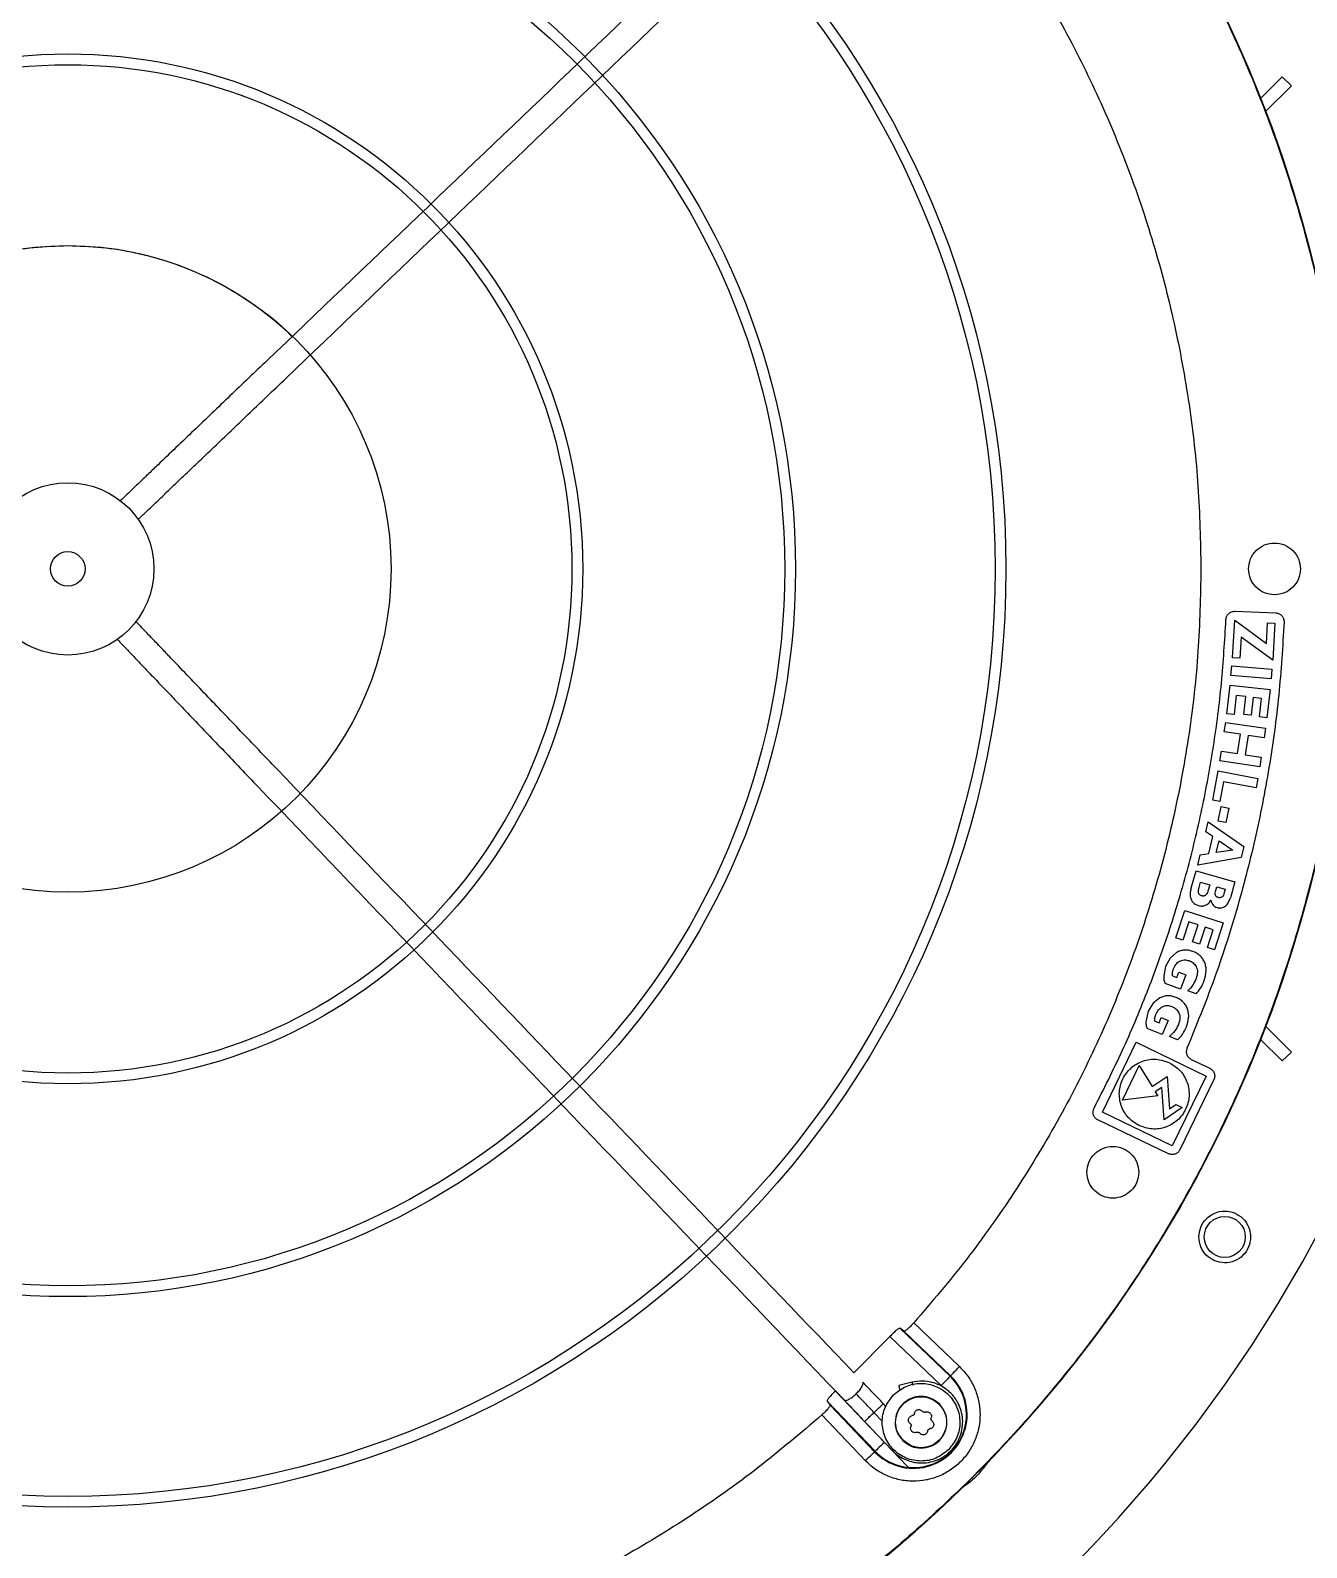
# Model space of a CAD drawing. Header units: inches. Extents: x 908 to 1218, y 494 to 690.
# Drawn here: x 979.76 to 991.42, y 553.66 to 567.52 of the extents above; entities that cross this region are included whole.
import ezdxf

# ---------------------------------------------------------------- set-up
doc = ezdxf.new("R2010")
doc.units = ezdxf.units.IN
doc.header["$MEASUREMENT"] = 0

msp = doc.modelspace()

# ---------------------------------------------------------------- linework, layer by layer
at = {"linetype": 'Continuous', "lineweight": 25}
for p, q in [((991.1914, 567.0962), (990.994, 566.8988)), ((991.0407, 566.7785), (991.2766, 567.0143)), ((991.2766, 567.0143), (991.1914, 567.0962)), ((990.761, 562.2143), (991.1347, 562.198)), ((990.7381, 561.7883), (990.7589, 562.1335)), ((990.7589, 562.1335), (991.0476, 561.9198)), ((991.0476, 561.9198), (991.0589, 562.108)), ((991.0589, 562.108), (991.1263, 562.104)), ((991.1263, 562.104), (991.106, 561.7662)), ((990.8169, 561.9783), (990.8053, 561.7842)), ((991.106, 561.7662), (990.8169, 561.9783)), ((990.8053, 561.7842), (990.7381, 561.7883)), ((990.7234, 561.6285), (990.7311, 561.7166)), ((991.0905, 561.5965), (990.7234, 561.6285)), ((990.7311, 561.7166), (991.0982, 561.6845)), ((991.0982, 561.6845), (991.0905, 561.5965)), ((990.6862, 561.2781), (990.7156, 561.5394)), ((990.7156, 561.5394), (991.0818, 561.4983)), ((991.0818, 561.4983), (991.0529, 561.2408)), ((990.7726, 561.4441), (990.7531, 561.2706)), ((990.8609, 561.4342), (990.7726, 561.4441)), ((990.8427, 561.2722), (990.8609, 561.4342)), ((990.9278, 561.4267), (990.9095, 561.2647)), ((991.0048, 561.418), (990.9278, 561.4267)), ((990.9857, 561.2484), (991.0048, 561.418)), ((990.6637, 561.1118), (990.6767, 561.1992)), ((990.6767, 561.1992), (991.0412, 561.1447)), ((990.7531, 561.2706), (990.6862, 561.2781)), ((990.9095, 561.2647), (990.8427, 561.2722)), ((991.0529, 561.2408), (990.9857, 561.2484)), ((990.8111, 561.0898), (990.6637, 561.1118)), ((990.7847, 560.9132), (990.8111, 561.0898)), ((990.8812, 561.0793), (990.8548, 560.9027)), ((991.0281, 561.0573), (990.8812, 561.0793)), ((991.0412, 561.1447), (991.0281, 561.0573)), ((990.6242, 560.8478), (990.6373, 560.9352)), ((990.6373, 560.9352), (990.7847, 560.9132)), ((990.8548, 560.9027), (991.0017, 560.8807)), ((990.5573, 560.4878), (990.6077, 560.7551)), ((990.6077, 560.7551), (990.9698, 560.6867)), ((990.9887, 560.7933), (990.6242, 560.8478)), ((991.0017, 560.8807), (990.9887, 560.7933)), ((990.6574, 560.6558), (990.6233, 560.4753)), ((990.9534, 560.5999), (990.6574, 560.6558)), ((990.9698, 560.6867), (990.9534, 560.5999)), ((990.6233, 560.4753), (990.5573, 560.4878)), ((990.6077, 560.2978), (990.636, 560.4311)), ((990.636, 560.4311), (990.706, 560.4163)), ((990.706, 560.4163), (990.6776, 560.2829)), ((990.4943, 560.1986), (990.5164, 560.2901)), ((990.5164, 560.2901), (990.8408, 560.0638)), ((990.6776, 560.2829), (990.6077, 560.2978)), ((990.5583, 560.1557), (990.4943, 560.1986)), ((990.5207, 560.0004), (990.5583, 560.1557)), ((990.5895, 560.0109), (990.6153, 560.1178)), ((990.6153, 560.1178), (990.7427, 560.033)), ((990.8408, 560.0638), (990.8165, 559.9633)), ((990.4211, 559.8961), (990.4436, 559.9891)), ((990.8165, 559.9633), (990.4211, 559.8961)), ((990.4436, 559.9891), (990.5207, 560.0004)), ((990.7427, 560.033), (990.5895, 560.0109)), ((990.359, 559.6759), (990.4063, 559.8435)), ((990.4063, 559.8435), (990.7609, 559.7432)), ((990.4332, 559.6911), (990.447, 559.7401)), ((990.447, 559.7401), (990.531, 559.7164)), ((990.531, 559.7164), (990.5139, 559.6557)), ((990.583, 559.6529), (990.5958, 559.6981)), ((990.5958, 559.6981), (990.6719, 559.6766)), ((990.6719, 559.6766), (990.6591, 559.6314)), ((990.7609, 559.7432), (990.719, 559.5947)), ((990.3972, 559.5388), (990.4287, 559.5249)), ((990.696, 559.5443), (990.719, 559.5947)), ((990.2219, 559.2296), (990.3019, 559.4802)), ((990.3391, 559.3755), (990.286, 559.2092)), ((990.3019, 559.4802), (990.653, 559.368)), ((990.4238, 559.3485), (990.3391, 559.3755)), ((990.653, 559.368), (990.5742, 559.1213)), ((990.286, 559.2092), (990.2219, 559.2296)), ((990.3742, 559.1932), (990.4238, 559.3485)), ((990.4879, 559.328), (990.4383, 559.1727)), ((990.5618, 559.3044), (990.4879, 559.328)), ((990.5098, 559.1418), (990.5618, 559.3044)), ((990.2276, 559.0963), (990.1683, 559.0458)), ((990.4383, 559.1727), (990.3742, 559.1932)), ((990.5742, 559.1213), (990.5098, 559.1418)), ((990.1265, 558.9702), (990.11, 558.8839)), ((990.1683, 559.0458), (990.1265, 558.9702)), ((990.1894, 558.8823), (990.19, 558.9148)), ((990.1894, 558.8823), (990.2301, 558.8677)), ((990.19, 558.9148), (990.197, 558.9426)), ((990.2301, 558.8677), (990.2478, 558.9171)), ((990.2478, 558.9171), (990.3114, 558.8943)), ((990.3114, 558.8943), (990.2638, 558.7617)), ((990.0748, 558.6824), (990.0134, 558.6344)), ((990.2638, 558.7617), (990.1218, 558.8127)), ((990.4051, 558.7189), (990.3294, 558.746)), ((989.9686, 558.5606), (989.9485, 558.475)), ((990.0134, 558.6344), (989.9686, 558.5606)), ((990.0972, 558.3466), (989.9574, 558.4034)), ((990.0278, 558.4702), (990.0298, 558.5027)), ((990.0278, 558.4702), (990.0679, 558.4539)), ((990.0298, 558.5027), (990.0379, 558.5301)), ((990.0679, 558.4539), (990.0876, 558.5025)), ((990.0876, 558.5025), (990.1502, 558.4771)), ((990.1502, 558.4771), (990.0972, 558.3466)), ((991.0407, 558.4236), (991.2766, 558.1877)), ((989.55, 557.6384), (989.8584, 558.2764)), ((989.8584, 558.2764), (990.4964, 557.968)), ((990.2366, 558.298), (990.1621, 558.3283)), ((991.1914, 558.1059), (990.994, 558.3032)), ((990.3609, 558.1205), (990.5309, 558.0394)), ((991.2766, 558.1877), (991.1914, 558.1059)), ((989.7328, 557.747), (989.8869, 558.0657)), ((989.8869, 558.0657), (990.004, 557.8723)), ((990.004, 557.8723), (990.141, 557.9649)), ((990.0917, 557.8636), (990.0333, 557.8241)), ((990.1128, 557.5673), (990.0917, 557.8636)), ((990.141, 557.9649), (990.162, 557.6692)), ((990.4964, 557.968), (990.188, 557.33)), ((990.5689, 557.9363), (990.2584, 557.2938)), ((990.0551, 557.7878), (989.7328, 557.747)), ((990.0333, 557.8241), (990.0551, 557.7878)), ((990.162, 557.6692), (990.2197, 557.7082)), ((990.2197, 557.7082), (990.2789, 557.6796)), ((990.1547, 557.2592), (989.5093, 557.567)), ((990.188, 557.33), (989.55, 557.6384)), ((990.2789, 557.6796), (990.1128, 557.5673)), ((987.7363, 555.6373), (987.7001, 555.6642)), ((987.7001, 555.6642), (988.1585, 555.226)), ((987.7363, 555.6373), (988.1624, 555.23)), ((987.8272, 555.7138), (988.244, 555.3154)), ((987.6082, 555.5887), (987.2783, 555.2587)), ((988.0769, 555.1406), (987.6082, 555.5887)), ((988.1624, 555.23), (988.1585, 555.226)), ((987.1108, 555.0912), (987.5588, 554.6225)), ((987.8116, 555.1717), (987.6894, 555.1419)), ((987.0353, 554.9993), (987.0622, 554.9632)), ((987.0353, 554.9993), (987.4735, 554.5409)), ((987.4695, 554.5371), (987.0622, 554.9632)), ((987.5722, 554.9511), (987.5483, 554.9762)), ((987.3841, 554.4555), (986.9857, 554.8723)), ((987.3775, 554.813), (987.6306, 554.5481)), ((987.5391, 554.8148), (987.4629, 554.8946)), ((987.4735, 554.5409), (987.4695, 554.5371))]:
    msp.add_line(p, q, dxfattribs=at)
at = {"linetype": 'Continuous', "lineweight": 25, "flags": 128}
for points in [[(988.1585, 555.226), (988.1567, 555.2241), (988.1519, 555.2191), (988.1443, 555.2111), (988.1341, 555.2005), (988.1218, 555.1876), (988.1078, 555.173), (988.0927, 555.1571), (988.0769, 555.1406)], [(988.1624, 555.23), (988.1642, 555.2319), (988.169, 555.2369), (988.1766, 555.2449), (988.1868, 555.2555), (988.1991, 555.2684), (988.2131, 555.2831), (988.2282, 555.2989), (988.244, 555.3154)], [(987.3841, 554.4555), (987.4006, 554.4712), (987.4164, 554.4864), (987.4311, 554.5004), (987.4439, 554.5127), (987.4546, 554.5229), (987.4625, 554.5305), (987.4676, 554.5353), (987.4695, 554.5371)], [(987.5588, 554.6225), (987.5424, 554.6068), (987.5265, 554.5916), (987.5119, 554.5776), (987.499, 554.5653), (987.4884, 554.5552), (987.4804, 554.5476), (987.4754, 554.5427), (987.4735, 554.5409)]]:
    msp.add_lwpolyline(points, dxfattribs=at)
at = {"linetype": 'Continuous', "lineweight": 25}
for centre, radius in [((980.0984, 562.601), 11.7126), ((980.0984, 562.601), 8.5704), ((980.0984, 562.601), 8.472), ((980.0984, 562.601), 6.6478), ((980.0984, 562.601), 6.5493), ((980.0984, 562.601), 4.7037), ((980.0984, 562.601), 4.6053), ((980.0984, 562.601), 0.7874), ((980.0984, 562.601), 0.1575), ((980.0984, 562.601), 0.1575), ((990.668, 556.4987), 0.1875)]:
    msp.add_circle(centre, radius, dxfattribs=at)
msp.add_circle((980.0984, 562.601), 2.9528)
for centre, radius, start, end in [((980.0984, 562.601), 12.9331, 13.26667, 76.73333), ((980.0984, 562.601), 11.7147, 21.53134, 44.20264), ((980.0984, 562.601), 11.7147, 339.09994, 20.90006), ((980.0984, 562.601), 12.9331, 283.26667, 346.73333), ((980.0984, 562.601), 11.7147, 315.79736, 338.46866), ((987.8237, 554.8758), 0.4901, 223.70945, 46.29055), ((987.8237, 554.8758), 0.4845, 223.70945, 46.29055), ((980.0984, 562.601), 11.7147, 291.53134, 314.20264)]:
    msp.add_arc(centre, radius, start, end, dxfattribs=at)
for points, knots in [([(968.3889, 562.601), (968.3937, 562.8565), (968.4034, 563.3674), (968.4814, 564.1305), (968.6055, 564.8871), (968.7799, 565.6338), (969.0024, 566.3676), (969.2725, 567.0853), (969.589, 567.7837), (969.9505, 568.46), (970.3554, 569.1111), (970.802, 569.7344), (971.2885, 570.3272), (971.8126, 570.8868), (972.3723, 571.411), (972.965, 571.8975), (973.5883, 572.3441), (974.2395, 572.749), (974.9158, 573.1105), (975.6142, 573.4269), (976.3319, 573.6971), (977.0656, 573.9196), (977.8124, 574.0938), (978.569, 574.2187), (979.3321, 574.2938), (980.0984, 574.3189), (980.8648, 574.2938), (981.6279, 574.2187), (982.3845, 574.0938), (983.1313, 573.9196), (983.865, 573.6971), (984.5827, 573.4269), (985.2811, 573.1105), (985.9574, 572.749), (986.6086, 572.3441), (987.2318, 571.8975), (987.8246, 571.411), (988.3842, 570.8868), (988.9084, 570.3272), (989.3949, 569.7344), (989.8415, 569.1111), (990.2464, 568.46), (990.6079, 567.7837), (990.9244, 567.0853), (991.1945, 566.3676), (991.417, 565.6338), (991.5913, 564.8871), (991.7155, 564.1305), (991.7935, 563.3674), (991.8031, 562.8565), (991.808, 562.601)], [0, 0, 0, 0, 0.0208333, 0.0416667, 0.0625, 0.0833333, 0.1041667, 0.125, 0.1458333, 0.1666667, 0.1875, 0.2083334, 0.2291667, 0.25, 0.2708334, 0.2916666, 0.3125, 0.3333333, 0.3541667, 0.375, 0.3958333, 0.4166666, 0.4375001, 0.4583333, 0.4791667, 0.5, 0.5208333, 0.5416667, 0.5625, 0.5833334, 0.6041667, 0.625, 0.6458334, 0.6666667, 0.6875, 0.7083334, 0.7291667, 0.75, 0.7708333, 0.7916667, 0.8125, 0.8333333, 0.8541667, 0.875, 0.8958333, 0.9166667, 0.9375, 0.9583333, 0.9791667, 1, 1, 1, 1]), ([(987.4407, 569.7809), (985.6004, 568.0222), (983.76, 566.2635), (981.9197, 564.5048), (981.8065, 564.3966), (981.5834, 564.1835), (981.2512, 563.866), (981.0042, 563.63), (980.8398, 563.4729), (980.7576, 563.3943), (980.6712, 563.3117), (980.6121, 563.2552), (980.5797, 563.2243)], [-4.1105294, -4.1105294, -4.1105294, -4.1105294, 0, 0, 0, 0.2528246, 0.4982351, 0.7409713, 0.8035953, 0.8647041, 0.924154, 0.9963735, 0.9963735, 0.9963735, 0.9963735]), ([(980.7429, 563.0535), (980.7669, 563.0765), (980.8232, 563.1302), (980.9114, 563.2145), (981.0077, 563.3066), (981.1049, 563.3995), (981.2033, 563.4935), (981.3715, 563.6542), (981.6097, 563.8818), (981.872, 564.1325), (982.0324, 564.2858), (982.0898, 564.3407), (982.0898, 564.3407), (982.0898, 564.3407), (982.0898, 564.3407), (983.9575, 566.1266), (985.8251, 567.9126), (987.6927, 569.6985)], [0.0036723, 0.0036723, 0.0036723, 0.0036723, 0.0570282, 0.1283208, 0.1993194, 0.2706881, 0.3438843, 0.4175641, 0.6437447, 0.8722989, 1, 1, 1, 1, 1, 1, 5.1531428, 5.1531428, 5.1531428, 5.1531428]), ([(987.8272, 569.4883), (987.9904, 569.2972), (988.3167, 568.9152), (988.7517, 568.2989), (989.1438, 567.655), (989.4872, 566.9836), (989.7812, 566.2893), (990.0237, 565.5753), (990.2139, 564.8457), (990.3495, 564.1041), (990.4348, 563.3546), (990.4454, 562.8522), (990.4506, 562.601)], [0, 0, 0, 0, 0.1, 0.1999999, 0.3, 0.4, 0.5, 0.6, 0.7, 0.8, 0.9, 1, 1, 1, 1]), ([(978.1466, 564.8144), (978.2161, 564.8733), (978.3643, 564.9991), (978.6156, 565.1602), (978.8917, 565.302), (979.1817, 565.4136), (979.4816, 565.4938), (979.7883, 565.5444), (979.9951, 565.5506), (980.0984, 565.5538)], [0, 0, 0, 0, 0.1279186, 0.2732661, 0.4186119, 0.5639605, 0.7093065, 0.8546544, 1, 1, 1, 1]), ([(980.0984, 565.5538), (980.2018, 565.5507), (980.4086, 565.5444), (980.7153, 565.4938), (981.0153, 565.4137), (981.305, 565.3018), (981.5819, 565.1608), (981.8407, 564.9899), (982.0302, 564.8427), (982.1248, 564.7455), (982.1473, 564.7224)], [0, 0, 0, 0, 0.1367586, 0.2735174, 0.4102743, 0.5470337, 0.6837905, 0.8205489, 0.9573069, 1, 1, 1, 1]), ([(990.8858, 562.601), (990.8894, 562.6319), (990.8965, 562.6938), (990.9511, 562.7724), (991.0292, 562.825), (991.1221, 562.8434), (991.2149, 562.825), (991.293, 562.7724), (991.3476, 562.6938), (991.3547, 562.6319), (991.3583, 562.601)], [0, 0, 0, 0, 0.1250003, 0.2500003, 0.3749989, 0.4999984, 0.6250011, 0.7499997, 0.8749997, 1, 1, 1, 1]), ([(991.808, 562.601), (991.8031, 562.3456), (991.7935, 561.8346), (991.7155, 561.0715), (991.5913, 560.315), (991.417, 559.5682), (991.1945, 558.8344), (990.9244, 558.1168), (990.6079, 557.4183), (990.2464, 556.7421), (989.8415, 556.0909), (989.3949, 555.4676), (988.9084, 554.8749), (988.3842, 554.3152), (987.8246, 553.7911), (987.2318, 553.3046), (986.6086, 552.858), (985.9574, 552.453), (985.2811, 552.0916), (984.5827, 551.7751), (983.865, 551.505), (983.1313, 551.2824), (982.3845, 551.1083), (981.6279, 550.9834), (980.8648, 550.9082), (980.0984, 550.8831), (979.3321, 550.9082), (978.569, 550.9834), (977.8124, 551.1083), (977.0656, 551.2824), (976.3319, 551.505), (975.6142, 551.7751), (974.9158, 552.0916), (974.2395, 552.453), (973.5883, 552.858), (972.965, 553.3046), (972.3723, 553.7911), (971.8126, 554.3152), (971.2885, 554.8749), (970.802, 555.4676), (970.3554, 556.0909), (969.9505, 556.7421), (969.589, 557.4183), (969.2725, 558.1168), (969.0024, 558.8344), (968.7799, 559.5682), (968.6055, 560.315), (968.4814, 561.0715), (968.4034, 561.8346), (968.3937, 562.3456), (968.3889, 562.601)], [0, 0, 0, 0, 0.0208333, 0.0416667, 0.0625, 0.0833333, 0.1041667, 0.125, 0.1458333, 0.1666667, 0.1875, 0.2083333, 0.2291667, 0.25, 0.2708333, 0.2916666, 0.3125, 0.3333333, 0.3541666, 0.375, 0.3958333, 0.4166666, 0.4375, 0.4583333, 0.4791667, 0.5, 0.5208333, 0.5416667, 0.5624999, 0.5833334, 0.6041667, 0.625, 0.6458333, 0.6666667, 0.6875, 0.7083334, 0.7291666, 0.75, 0.7708333, 0.7916666, 0.8125, 0.8333333, 0.8541667, 0.875, 0.8958333, 0.9166667, 0.9375, 0.9583333, 0.9791667, 1, 1, 1, 1]), ([(990.4506, 562.601), (990.4454, 562.3499), (990.4348, 561.8475), (990.3495, 561.098), (990.2139, 560.3564), (990.0237, 559.6267), (989.7812, 558.9128), (989.4872, 558.2184), (989.1438, 557.5471), (988.7517, 556.9032), (988.3167, 556.2869), (987.9904, 555.9048), (987.8272, 555.7138)], [0, 0, 0, 0, 0.10000001, 0.20000001, 0.30000005, 0.40000004, 0.49999999, 0.59999998, 0.70000005, 0.80000007, 0.90000005, 1, 1, 1, 1]), ([(991.3583, 562.601), (991.3547, 562.5701), (991.3476, 562.5083), (991.293, 562.4297), (991.2149, 562.3771), (991.1221, 562.3587), (991.0292, 562.3771), (990.9511, 562.4297), (990.8965, 562.5083), (990.8894, 562.5701), (990.8858, 562.601)], [0, 0, 0, 0, 0.1250003, 0.2500003, 0.3749989, 0.5000016, 0.6250011, 0.7499997, 0.8749997, 1, 1, 1, 1]), ([(990.6789, 562.1391), (990.6805, 562.1493), (990.6838, 562.1698), (990.7031, 562.1951), (990.7299, 562.2121), (990.7507, 562.2136), (990.761, 562.2143)], [0, 0, 0, 0, 0.2499946, 0.4999976, 0.75, 1, 1, 1, 1]), ([(991.1347, 562.198), (991.1449, 562.1964), (991.1654, 562.1931), (991.1907, 562.1738), (991.2077, 562.147), (991.2092, 562.1263), (991.2099, 562.1159)], [0, 0, 0, 0, 0.2499998, 0.4999981, 0.7500005, 1, 1, 1, 1]), ([(987.2783, 555.2587), (985.5215, 557.0972), (983.7646, 558.9356), (982.0078, 560.774), (981.8977, 560.8891), (981.6827, 561.1141), (981.3634, 561.4483), (981.1274, 561.6953), (980.9703, 561.8597), (980.8918, 561.9418), (980.8077, 562.0298), (980.7497, 562.0904), (980.7173, 562.1244)], [-4.0895412, -4.0895412, -4.0895412, -4.0895412, 0, 0, 0, 0.2561027, 0.5005159, 0.7422669, 0.8046364, 0.8654965, 0.9247061, 1, 1, 1, 1]), ([(989.4735, 557.6747), (989.5611, 557.8481), (989.7364, 558.1949), (989.9624, 558.7324), (990.1607, 559.2805), (990.3279, 559.8389), (990.4645, 560.4057), (990.5691, 560.9791), (990.6442, 561.5573), (990.6674, 561.9452), (990.6789, 562.1391)], [0, 0, 0, 0, 0.1250001, 0.2500001, 0.375, 0.5, 0.625, 0.75, 0.875, 1, 1, 1, 1]), ([(991.2099, 562.1159), (991.1963, 561.8932), (991.1691, 561.4479), (991.0774, 560.7845), (990.9491, 560.1275), (990.78, 559.4798), (990.5751, 558.8423), (990.4066, 558.4291), (990.3224, 558.2226)], [0, 0, 0, 0, 0.1666667, 0.3333333, 0.5, 0.6666667, 0.8333332, 1, 1, 1, 1]), ([(980.5461, 561.9616), (980.5707, 561.9359), (980.626, 561.878), (980.7119, 561.7881), (980.804, 561.6917), (980.8969, 561.5945), (980.9909, 561.4961), (981.1517, 561.328), (981.3792, 561.0898), (981.6294, 560.828), (981.7821, 560.6682), (981.8365, 560.6113), (983.8172, 558.5386), (985.7978, 556.466), (987.7784, 554.3933)], [0, 0, 0, 0, 0.057144, 0.1285215, 0.1996015, 0.2710529, 0.3443346, 0.4181006, 0.6445454, 0.8733658, 1, 1, 1, 5.6105371, 5.6105371, 5.6105371, 5.6105371]), ([(990.359, 559.6759), (990.356, 559.6643), (990.3505, 559.6431), (990.3516, 559.6213), (990.3522, 559.6114)], [0, 0, 0, 0, 0.5467998, 1, 1, 1, 1]), ([(990.4299, 559.6376), (990.429, 559.641), (990.427, 559.6483), (990.4271, 559.6666), (990.4306, 559.6809), (990.4332, 559.6911)], [0, 0, 0, 0, 0.1913731, 0.417736, 1, 1, 1, 1]), ([(990.5139, 559.6557), (990.5115, 559.6485), (990.5072, 559.6351), (990.4974, 559.6251), (990.4929, 559.6205)], [0, 0, 0, 0, 0.54013367, 1, 1, 1, 1]), ([(990.5859, 559.6154), (990.5846, 559.6179), (990.5819, 559.623), (990.5798, 559.6358), (990.5817, 559.6458), (990.583, 559.6529)], [0, 0, 0, 0, 0.2142756, 0.4452135, 1, 1, 1, 1]), ([(990.3522, 559.6114), (990.3536, 559.6029), (990.3564, 559.5871), (990.3642, 559.5732), (990.3678, 559.5668)], [0, 0, 0, 0, 0.5380935, 1, 1, 1, 1]), ([(990.3678, 559.5668), (990.3721, 559.5612), (990.3803, 559.5503), (990.3917, 559.5426), (990.3972, 559.5388)], [0, 0, 0, 0, 0.5097691, 1, 1, 1, 1]), ([(990.4287, 559.5249), (990.4391, 559.5228), (990.46, 559.5186), (990.4804, 559.5248), (990.4907, 559.5279)], [0, 0, 0, 0, 0.4994816, 1, 1, 1, 1]), ([(990.4588, 559.6143), (990.4554, 559.6154), (990.4488, 559.6174), (990.4404, 559.6226), (990.4338, 559.6293), (990.4312, 559.6348), (990.4299, 559.6376)], [0, 0, 0, 0, 0.2803289, 0.5308512, 0.765229, 1, 1, 1, 1]), ([(990.4929, 559.6205), (990.4905, 559.6188), (990.4857, 559.6154), (990.4772, 559.6129), (990.4681, 559.6123), (990.462, 559.6136), (990.4588, 559.6143)], [0, 0, 0, 0, 0.24471167, 0.48287325, 0.72999598, 1, 1, 1, 1]), ([(990.4907, 559.5279), (990.5003, 559.5331), (990.5212, 559.5443), (990.534, 559.5642), (990.5409, 559.5749)], [0, 0, 0, 0, 0.46414611, 1, 1, 1, 1]), ([(990.5409, 559.5749), (990.5431, 559.5662), (990.5471, 559.5498), (990.5601, 559.5294), (990.5773, 559.5144), (990.5909, 559.5094), (990.5979, 559.5068)], [0, 0, 0, 0, 0.2841584, 0.5380658, 0.763517, 1, 1, 1, 1]), ([(990.6091, 559.5978), (990.6045, 559.5996), (990.5951, 559.6033), (990.589, 559.6113), (990.5859, 559.6154)], [0, 0, 0, 0, 0.4914978, 1, 1, 1, 1]), ([(990.5979, 559.5068), (990.6032, 559.5055), (990.6139, 559.5031), (990.6374, 559.5039), (990.6537, 559.5111), (990.6649, 559.5159)], [0, 0, 0, 0, 0.2365317, 0.4755711, 1, 1, 1, 1]), ([(990.6379, 559.6009), (990.6332, 559.599), (990.6239, 559.5952), (990.614, 559.597), (990.6091, 559.5978)], [0, 0, 0, 0, 0.50574, 1, 1, 1, 1]), ([(990.6591, 559.6314), (990.6567, 559.6247), (990.6534, 559.6152), (990.645, 559.6053), (990.6402, 559.6024), (990.6379, 559.6009)], [0, 0, 0, 0, 0.5562231, 0.7866078, 1, 1, 1, 1]), ([(990.6649, 559.5159), (990.6706, 559.5195), (990.6826, 559.5272), (990.6914, 559.5384), (990.696, 559.5443)], [0, 0, 0, 0, 0.4726028, 1, 1, 1, 1]), ([(990.375, 559.1067), (990.3622, 559.1106), (990.3373, 559.1182), (990.2987, 559.1196), (990.2614, 559.113), (990.239, 559.1019), (990.2276, 559.0963)], [0, 0, 0, 0, 0.2634457, 0.5098828, 0.7511869, 1, 1, 1, 1]), ([(990.4844, 559.0044), (990.479, 559.0161), (990.4684, 559.0391), (990.4432, 559.068), (990.412, 559.0916), (990.3876, 559.1016), (990.375, 559.1067)], [0, 0, 0, 0, 0.2486275, 0.4900013, 0.7365508, 1, 1, 1, 1]), ([(990.197, 558.9426), (990.2039, 558.9583), (990.2139, 558.981), (990.2363, 559.0047), (990.2493, 559.0128), (990.2556, 559.0168)], [0, 0, 0, 0, 0.5269166, 0.7659703, 1, 1, 1, 1]), ([(990.2556, 559.0168), (990.2622, 559.0199), (990.2753, 559.0261), (990.3048, 559.0314), (990.3266, 559.026), (990.3414, 559.0224)], [0, 0, 0, 0, 0.2477257, 0.4895993, 1, 1, 1, 1]), ([(990.3414, 559.0224), (990.3544, 559.0165), (990.381, 559.0044), (990.3976, 558.9803), (990.406, 558.9681)], [0, 0, 0, 0, 0.490678, 1, 1, 1, 1]), ([(990.406, 558.9681), (990.4094, 558.9609), (990.4165, 558.9459), (990.4201, 558.9084), (990.4121, 558.8802), (990.4064, 558.8602)], [0, 0, 0, 0, 0.2144941, 0.4444935, 1, 1, 1, 1]), ([(990.4805, 558.8412), (990.4886, 558.8696), (990.5003, 558.9109), (990.4966, 558.967), (990.4885, 558.992), (990.4844, 559.0044)], [0, 0, 0, 0, 0.5270945, 0.7661357, 1, 1, 1, 1]), ([(990.11, 558.8839), (990.1098, 558.8704), (990.1096, 558.8459), (990.118, 558.823), (990.1218, 558.8127)], [0, 0, 0, 0, 0.5505471, 1, 1, 1, 1]), ([(990.4064, 558.8602), (990.3975, 558.8398), (990.3788, 558.7971), (990.3463, 558.7635), (990.3294, 558.746)], [0, 0, 0, 0, 0.4782687, 1, 1, 1, 1]), ([(990.4051, 558.7189), (990.4203, 558.7357), (990.4529, 558.7718), (990.4709, 558.817), (990.4805, 558.8412)], [0, 0, 0, 0, 0.46563761, 1, 1, 1, 1]), ([(990.2225, 558.6868), (990.2098, 558.6912), (990.1853, 558.6998), (990.1468, 558.7027), (990.1093, 558.6977), (990.0864, 558.6876), (990.0748, 558.6824)], [0, 0, 0, 0, 0.263448, 0.5098858, 0.751189, 1, 1, 1, 1]), ([(990.3276, 558.58), (990.3227, 558.5919), (990.313, 558.6153), (990.289, 558.6453), (990.2588, 558.6701), (990.2349, 558.6811), (990.2225, 558.6868)], [0, 0, 0, 0, 0.2486325, 0.4900052, 0.7365447, 1, 1, 1, 1]), ([(990.0379, 558.5301), (990.0454, 558.5455), (990.0564, 558.5678), (990.0798, 558.5905), (990.093, 558.5981), (990.0995, 558.6018)], [0, 0, 0, 0, 0.5269202, 0.765962, 1, 1, 1, 1]), ([(990.0995, 558.6018), (990.1063, 558.6047), (990.1196, 558.6103), (990.1492, 558.6144), (990.1708, 558.6082), (990.1855, 558.6039)], [0, 0, 0, 0, 0.2477305, 0.4895972, 1, 1, 1, 1]), ([(990.1855, 558.6039), (990.1982, 558.5975), (990.2243, 558.5843), (990.2398, 558.5596), (990.2478, 558.547)], [0, 0, 0, 0, 0.4906758, 1, 1, 1, 1]), ([(990.2478, 558.547), (990.2509, 558.5396), (990.2573, 558.5244), (990.2594, 558.4867), (990.2502, 558.4589), (990.2437, 558.4392)], [0, 0, 0, 0, 0.2144989, 0.4444966, 1, 1, 1, 1]), ([(990.317, 558.4171), (990.3262, 558.4452), (990.3396, 558.4859), (990.3383, 558.5422), (990.3312, 558.5675), (990.3276, 558.58)], [0, 0, 0, 0, 0.52709404, 0.76613569, 1, 1, 1, 1]), ([(989.9485, 558.475), (989.9478, 558.4615), (989.9466, 558.4371), (989.9541, 558.4138), (989.9574, 558.4034)], [0, 0, 0, 0, 0.5505482, 1, 1, 1, 1]), ([(990.2437, 558.4392), (990.234, 558.4191), (990.2135, 558.3772), (990.1797, 558.3451), (990.1621, 558.3283)], [0, 0, 0, 0, 0.4782701, 1, 1, 1, 1]), ([(990.2366, 558.298), (990.2525, 558.3142), (990.2865, 558.3489), (990.3064, 558.3934), (990.317, 558.4171)], [0, 0, 0, 0, 0.465642, 1, 1, 1, 1]), ([(989.8845, 557.5163), (989.849, 557.5387), (989.7781, 557.5837), (989.7147, 557.6962), (989.6967, 557.8219), (989.7288, 557.9455), (989.8058, 558.0475), (989.9154, 558.1115), (990.043, 558.1317), (990.1223, 558.104), (990.1619, 558.0901)], [0, 0, 0, 0, 0.1249989, 0.249999, 0.3749995, 0.4999997, 0.6250004, 0.7500004, 0.8750011, 1, 1, 1, 1]), ([(990.3224, 558.2226), (990.3195, 558.2129), (990.3136, 558.1935), (990.3195, 558.1632), (990.3351, 558.1365), (990.3523, 558.1258), (990.3609, 558.1205)], [0, 0, 0, 0, 0.25000063, 0.50000106, 0.74999905, 1, 1, 1, 1]), ([(990.1619, 558.0901), (990.1974, 558.0677), (990.2683, 558.0227), (990.3318, 557.9102), (990.3497, 557.7845), (990.3176, 557.6609), (990.2407, 557.5589), (990.131, 557.4949), (990.0034, 557.4748), (989.9241, 557.5024), (989.8845, 557.5163)], [0, 0, 0, 0, 0.1250004, 0.2500001, 0.3749999, 0.4999991, 0.6249992, 0.749999, 0.8749993, 1, 1, 1, 1]), ([(990.5309, 558.0394), (990.5396, 558.034), (990.5569, 558.0232), (990.5726, 557.9962), (990.5782, 557.9655), (990.572, 557.946), (990.5689, 557.9363)], [0, 0, 0, 0, 0.2500103, 0.5000071, 0.750003, 1, 1, 1, 1]), ([(989.5093, 557.567), (989.5047, 557.5696), (989.4954, 557.5747), (989.4838, 557.5857), (989.4745, 557.5986), (989.468, 557.6131), (989.4645, 557.6286), (989.4642, 557.6445), (989.4669, 557.6603), (989.4713, 557.6699), (989.4735, 557.6747)], [0, 0, 0, 0, 0.125001, 0.2500046, 0.3750042, 0.5000002, 0.6249979, 0.749999, 0.8749994, 1, 1, 1, 1]), ([(989.409, 557.0892), (989.4125, 557.1201), (989.4196, 557.182), (989.4742, 557.2606), (989.5523, 557.3131), (989.6452, 557.3316), (989.738, 557.3131), (989.8161, 557.2606), (989.8707, 557.182), (989.8779, 557.1201), (989.8814, 557.0892)], [0, 0, 0, 0, 0.12500056, 0.25000043, 0.37499897, 0.50000156, 0.62500103, 0.74999957, 0.87499944, 1, 1, 1, 1]), ([(990.2584, 557.2938), (990.2527, 557.2854), (990.2414, 557.2686), (990.2141, 557.2539), (990.1835, 557.2492), (990.1643, 557.2559), (990.1547, 557.2592)], [0, 0, 0, 0, 0.25, 0.4999954, 0.7500024, 1, 1, 1, 1]), ([(989.8814, 557.0892), (989.8779, 557.0583), (989.8707, 556.9965), (989.8161, 556.9178), (989.738, 556.8653), (989.6452, 556.8469), (989.5523, 556.8653), (989.4742, 556.9178), (989.4196, 556.9965), (989.4125, 557.0583), (989.409, 557.0892)], [0, 0, 0, 0, 0.12500056, 0.25000043, 0.37499897, 0.49999844, 0.62500103, 0.74999957, 0.87499944, 1, 1, 1, 1]), ([(990.4318, 556.4987), (990.4353, 556.5294), (990.4424, 556.591), (990.4965, 556.6694), (990.5739, 556.7219), (990.6661, 556.741), (990.7592, 556.7234), (990.8381, 556.6711), (990.8935, 556.5921), (990.9007, 556.5298), (990.9043, 556.4987)], [0, 0, 0, 0, 0.1243396, 0.2489145, 0.3730924, 0.497137, 0.6223034, 0.7482131, 0.8741137, 1, 1, 1, 1]), ([(990.9043, 556.4987), (990.9007, 556.4676), (990.8935, 556.4054), (990.8382, 556.3265), (990.7594, 556.274), (990.6658, 556.2562), (990.5729, 556.2757), (990.4957, 556.3288), (990.4422, 556.407), (990.4353, 556.4681), (990.4318, 556.4987)], [0, 0, 0, 0, 0.1257103, 0.2514157, 0.3771319, 0.5028611, 0.6285804, 0.7530784, 0.8763105, 1, 1, 1, 1]), ([(987.7001, 555.6642), (987.6972, 555.6642), (987.6914, 555.6642), (987.6688, 555.6475), (987.6398, 555.6215), (987.6187, 555.5995), (987.6082, 555.5887)], [0, 0, 0, 0, 0.2526263, 0.5032483, 0.7552171, 1, 1, 1, 1]), ([(987.8272, 555.7138), (987.817, 555.7028), (987.7963, 555.6804), (987.7676, 555.654), (987.7451, 555.6373), (987.7392, 555.6373), (987.7363, 555.6373)], [0, 0, 0, 0, 0.2442298, 0.4963999, 0.7472022, 1, 1, 1, 1]), ([(988.244, 555.3154), (988.2709, 555.2866), (988.3257, 555.2279), (988.3847, 555.1206), (988.4228, 555.0031), (988.4359, 554.8808), (988.4249, 554.7608), (988.391, 554.6458), (988.3347, 554.5384), (988.2568, 554.4427), (988.1611, 554.3647), (988.0537, 554.3085), (987.9387, 554.2746), (987.8187, 554.2635), (987.6964, 554.2767), (987.5789, 554.3148), (987.4716, 554.3737), (987.4129, 554.4285), (987.3841, 554.4555)], [0, 0, 0, 0, 0.06099541, 0.12406099, 0.18799425, 0.25149065, 0.31329752, 0.37371314, 0.43621329, 0.50000053, 0.56378692, 0.62628746, 0.68670259, 0.74851004, 0.81200664, 0.87593893, 0.93900436, 1, 1, 1, 1]), ([(987.1108, 555.0912), (987.1, 555.0808), (987.078, 555.0596), (987.0519, 555.0306), (987.0353, 555.0081), (987.0353, 555.0022), (987.0353, 554.9993)], [0, 0, 0, 0, 0.244784, 0.4967467, 0.7473724, 1, 1, 1, 1]), ([(987.2998, 555.0652), (987.3104, 555.0759), (987.3314, 555.0974), (987.3542, 555.1301), (987.3666, 555.1581), (987.3627, 555.1676), (987.3608, 555.1724)], [0, 0, 0, 0, 0.2429528, 0.4859034, 0.7429515, 1, 1, 1, 1]), ([(987.5483, 554.9762), (987.5165, 555.0094), (987.4529, 555.076), (987.3915, 555.1403), (987.3608, 555.1724)], [0, 0, 0, 0, 0.5000023, 1, 1, 1, 1]), ([(987.6291, 554.5497), (987.6496, 554.5308), (987.6885, 554.495), (987.7554, 554.4608), (987.818, 554.4414), (987.8865, 554.4321), (987.9597, 554.436), (988.037, 554.4575), (988.1065, 554.4933), (988.1679, 554.5436), (988.2175, 554.606), (988.2529, 554.6775), (988.2725, 554.7548), (988.2754, 554.834), (988.262, 554.9099), (988.2393, 554.9676), (988.2155, 555.0092), (988.193, 555.0411), (988.1624, 555.0757), (988.1197, 555.1125), (988.0627, 555.1472), (987.9906, 555.1738), (987.9036, 555.1869), (987.8429, 555.1768), (987.8109, 555.1715)], [0, 0, 0, 0, 0.0533833, 0.1009346, 0.142644, 0.1785074, 0.2332135, 0.281771, 0.3315183, 0.3821157, 0.4327467, 0.483378, 0.5340095, 0.5846408, 0.6342263, 0.6807567, 0.7028803, 0.7260412, 0.7554145, 0.7913133, 0.8337285, 0.8826552, 0.9380816, 1, 1, 1, 1]), ([(987.6428, 555.0567), (987.6793, 555.0857), (987.7524, 555.1438), (987.8938, 555.1692), (988.0323, 555.1422), (988.1504, 555.0632), (988.2293, 554.9452), (988.2564, 554.8066), (988.2309, 554.6653), (988.1729, 554.5922), (988.1439, 554.5556)], [0, 0, 0, 0, 0.1249996, 0.2499994, 0.3749991, 0.5000005, 0.625, 0.7500003, 0.8750005, 1, 1, 1, 1]), ([(987.6898, 555.1404), (987.6897, 555.1408), (987.6893, 555.1424), (987.692, 555.1314), (987.696, 555.115), (987.6997, 555.0998), (987.7008, 555.0954)], [0, 0, 0, 0, 0.1242208, 0.4894396, 0.8549734, 1, 1, 1, 1]), ([(987.8109, 555.1715), (987.8112, 555.1702), (987.8118, 555.1679), (987.8157, 555.1519), (987.8173, 555.1454)], [0, 0, 0, 0, 0.5884596, 1, 1, 1, 1]), ([(987.0622, 554.9632), (987.0622, 554.9602), (987.0622, 554.9544), (987.0454, 554.9319), (987.0191, 554.9031), (986.9967, 554.8824), (986.9857, 554.8723)], [0, 0, 0, 0, 0.2528003, 0.5035956, 0.7557684, 1, 1, 1, 1]), ([(987.19, 555.0092), (987.1947, 555.007), (987.204, 555.0027), (987.2325, 555.0139), (987.2662, 555.0351), (987.2886, 555.0552), (987.2998, 555.0652)], [0, 0, 0, 0, 0.257047, 0.5140928, 0.757042, 1, 1, 1, 1]), ([(987.19, 555.0092), (987.2207, 554.9771), (987.2821, 554.9128), (987.3457, 554.8462), (987.3775, 554.813)], [0, 0, 0, 0, 0.4999977, 1, 1, 1, 1]), ([(987.4629, 554.8946), (987.4319, 554.927), (987.3766, 554.9849), (987.3233, 555.0406), (987.2998, 555.0652)], [0, 0, 0, 0, 0.5598977, 1, 1, 1, 1]), ([(987.4629, 554.8946), (987.4738, 554.9049), (987.4955, 554.9257), (987.5237, 554.9527), (987.5442, 554.9723), (987.5469, 554.9749), (987.5483, 554.9762)], [0, 0, 0, 0, 0.2429501, 0.4859003, 0.7429501, 1, 1, 1, 1]), ([(988.1439, 554.5556), (988.1073, 554.5266), (988.0342, 554.4685), (987.8929, 554.4431), (987.7543, 554.4702), (987.6363, 554.5491), (987.5573, 554.6671), (987.5302, 554.8057), (987.5557, 554.947), (987.6137, 555.0201), (987.6428, 555.0567)], [0, 0, 0, 0, 0.1250013, 0.2500006, 0.375, 0.4999995, 0.6249998, 0.7499998, 0.8749997, 1, 1, 1, 1]), ([(988.0604, 554.9732), (988.036, 554.9925), (987.9872, 555.0312), (987.893, 555.0482), (987.8006, 555.0302), (987.7219, 554.9775), (987.6693, 554.8988), (987.6513, 554.8065), (987.6682, 554.7122), (987.7069, 554.6635), (987.7263, 554.6391)], [0, 0, 0, 0, 0.125001, 0.2500002, 0.3749994, 0.4999978, 0.6249992, 0.7499989, 0.8749986, 1, 1, 1, 1]), ([(987.7287, 554.6416), (987.7097, 554.6656), (987.6715, 554.7136), (987.6548, 554.8065), (987.6726, 554.8975), (987.7244, 554.975), (987.802, 555.0269), (987.893, 555.0447), (987.9859, 555.028), (988.0339, 554.9898), (988.0579, 554.9708)], [0, 0, 0, 0, 0.12499842, 0.24999885, 0.37499928, 0.49999769, 0.62499992, 0.7499986, 0.87500046, 1, 1, 1, 1]), ([(987.7263, 554.6391), (987.7507, 554.6198), (987.7994, 554.5811), (987.8936, 554.5641), (987.986, 554.5822), (988.0647, 554.6348), (988.1173, 554.7135), (988.1354, 554.8058), (988.1184, 554.9001), (988.0797, 554.9488), (988.0604, 554.9732)], [0, 0, 0, 0, 0.1249986, 0.2499981, 0.3749977, 0.4999989, 0.6249988, 0.7499995, 0.8750001, 1, 1, 1, 1]), ([(988.0579, 554.9708), (988.077, 554.9467), (988.1151, 554.8987), (988.1319, 554.8058), (988.1141, 554.7148), (988.0622, 554.6373), (987.9846, 554.5854), (987.8936, 554.5676), (987.8008, 554.5844), (987.7527, 554.6225), (987.7287, 554.6416)], [0, 0, 0, 0, 0.1249998, 0.2499997, 0.3749997, 0.4999995, 0.6249986, 0.75, 0.8749982, 1, 1, 1, 1]), ([(986.9857, 554.8723), (986.7947, 554.7091), (986.4126, 554.3828), (985.7963, 553.9478), (985.1524, 553.5557), (984.4811, 553.2122), (983.7867, 552.9183), (983.0728, 552.6758), (982.3431, 552.4857), (981.6015, 552.3493), (980.852, 552.2671), (980.0984, 552.2397), (979.3449, 552.2671), (978.5954, 552.3493), (977.8538, 552.4857), (977.1241, 552.6758), (976.4102, 552.9183), (975.7158, 553.2122), (975.0445, 553.5557), (974.4006, 553.9478), (973.7843, 554.3828), (973.4022, 554.7091), (973.2112, 554.8723)], [0, 0, 0, 0, 0.05000005, 0.10000004, 0.15000001, 0.19999991, 0.24999998, 0.30000002, 0.35, 0.4000001, 0.45000005, 0.50000015, 0.54999993, 0.59999988, 0.64999998, 0.69999996, 0.75000001, 0.80000007, 0.85000011, 0.90000008, 0.95000007, 1, 1, 1, 1]), ([(987.3775, 554.813), (987.3789, 554.8143), (987.3816, 554.8169), (987.4021, 554.8364), (987.4303, 554.8634), (987.452, 554.8842), (987.4629, 554.8946)], [0, 0, 0, 0, 0.2570494, 0.5140947, 0.7570503, 1, 1, 1, 1]), ([(987.7936, 554.7943), (987.7905, 554.7972), (987.7846, 554.8026), (987.7794, 554.8136), (987.7773, 554.8251), (987.7787, 554.8369), (987.7834, 554.8477), (987.7909, 554.8567), (987.8009, 554.8636), (987.8087, 554.8653), (987.8129, 554.8663)], [0, 0, 0, 0, 0.1362216, 0.2545532, 0.379562, 0.4999749, 0.6203673, 0.7453763, 0.8637368, 1, 1, 1, 1]), ([(987.7936, 554.7943), (987.7955, 554.7925), (987.7993, 554.789), (987.8024, 554.7818), (987.8033, 554.7739), (987.8018, 554.769), (987.8011, 554.7666)], [0, 0, 0, 0, 0.2560531, 0.5000945, 0.7459767, 1, 1, 1, 1]), ([(987.8332, 554.8866), (987.8326, 554.884), (987.8315, 554.879), (987.8268, 554.8727), (987.8204, 554.868), (987.8155, 554.8668), (987.8129, 554.8663)], [0, 0, 0, 0, 0.2560163, 0.5000058, 0.7439427, 1, 1, 1, 1]), ([(987.8332, 554.8866), (987.8342, 554.8907), (987.8359, 554.8985), (987.8428, 554.9086), (987.8517, 554.9161), (987.8626, 554.9208), (987.8744, 554.9222), (987.8859, 554.9201), (987.8968, 554.9149), (987.9023, 554.909), (987.9052, 554.9059)], [0, 0, 0, 0, 0.1362521, 0.2546056, 0.3795981, 0.500013, 0.6204075, 0.7454339, 0.8637686, 1, 1, 1, 1]), ([(987.9329, 554.8984), (987.9304, 554.8976), (987.9255, 554.8961), (987.9177, 554.8971), (987.9104, 554.9002), (987.9069, 554.9039), (987.9052, 554.9059)], [0, 0, 0, 0, 0.2559443, 0.4998938, 0.7439118, 1, 1, 1, 1]), ([(987.9329, 554.8984), (987.937, 554.8997), (987.9446, 554.9021), (987.9567, 554.9011), (987.9679, 554.8973), (987.9739, 554.8922), (987.9768, 554.8897)], [0, 0, 0, 0, 0.2724774, 0.5091791, 0.7592108, 1, 1, 1, 1]), ([(987.993, 554.818), (987.9961, 554.8152), (988.002, 554.8097), (988.0073, 554.7988), (988.0093, 554.7872), (988.008, 554.7755), (988.0033, 554.7647), (987.9959, 554.7558), (987.9859, 554.7488), (987.978, 554.747), (987.9737, 554.7461)], [0, 0, 0, 0, 0.133503, 0.2559895, 0.3784693, 0.4992582, 0.6215441, 0.7395314, 0.8618668, 1, 1, 1, 1]), ([(987.9768, 554.8897), (987.9793, 554.8867), (987.9844, 554.8807), (987.9883, 554.8694), (987.9892, 554.8573), (987.9868, 554.8497), (987.9856, 554.8458)], [0, 0, 0, 0, 0.2407852, 0.4907939, 0.7366133, 1, 1, 1, 1]), ([(987.993, 554.818), (987.9911, 554.8198), (987.9873, 554.8233), (987.9842, 554.8305), (987.9833, 554.8383), (987.9848, 554.8432), (987.9856, 554.8458)], [0, 0, 0, 0, 0.256057, 0.5001021, 0.7440004, 1, 1, 1, 1]), ([(987.8098, 554.7226), (987.8073, 554.7256), (987.8022, 554.7316), (987.7984, 554.7427), (987.7974, 554.7548), (987.7998, 554.7625), (987.8011, 554.7666)], [0, 0, 0, 0, 0.24081303, 0.4908788, 0.72751784, 1, 1, 1, 1]), ([(987.8537, 554.7139), (987.8496, 554.7126), (987.842, 554.7102), (987.8299, 554.7112), (987.8188, 554.715), (987.8128, 554.7201), (987.8098, 554.7226)], [0, 0, 0, 0, 0.2724315, 0.5091287, 0.7591637, 1, 1, 1, 1]), ([(987.8537, 554.7139), (987.8562, 554.7147), (987.8611, 554.7162), (987.869, 554.7152), (987.8762, 554.7121), (987.8797, 554.7084), (987.8815, 554.7065)], [0, 0, 0, 0, 0.2560002, 0.499859, 0.7438613, 1, 1, 1, 1]), ([(987.9534, 554.7257), (987.9525, 554.7216), (987.9507, 554.7138), (987.9438, 554.7037), (987.9349, 554.6962), (987.924, 554.6915), (987.9123, 554.6901), (987.9008, 554.6922), (987.8898, 554.6975), (987.8844, 554.7033), (987.8815, 554.7065)], [0, 0, 0, 0, 0.1362477, 0.2546166, 0.3796113, 0.5000308, 0.6204266, 0.7454552, 0.8637703, 1, 1, 1, 1]), ([(987.9534, 554.7257), (987.954, 554.7283), (987.9552, 554.7333), (987.9599, 554.7396), (987.9662, 554.7443), (987.9712, 554.7455), (987.9737, 554.7461)], [0, 0, 0, 0, 0.2560174, 0.4999927, 0.7439416, 1, 1, 1, 1]), ([(987.6291, 554.5497), (987.6296, 554.5502), (987.6303, 554.5509), (987.6383, 554.5586), (987.6398, 554.56)], [0, 0, 0, 0, 0.81299953, 1, 1, 1, 1]), ([(988.4965, 554.4336), (988.4639, 554.3892), (988.3988, 554.3006), (988.3102, 554.2355), (988.2659, 554.203)], [0, 0, 0, 0, 0.5000006, 1, 1, 1, 1])]:
    msp.add_open_spline(points, degree=3, knots=knots, dxfattribs=at)

doc.saveas('drawing.dxf')
